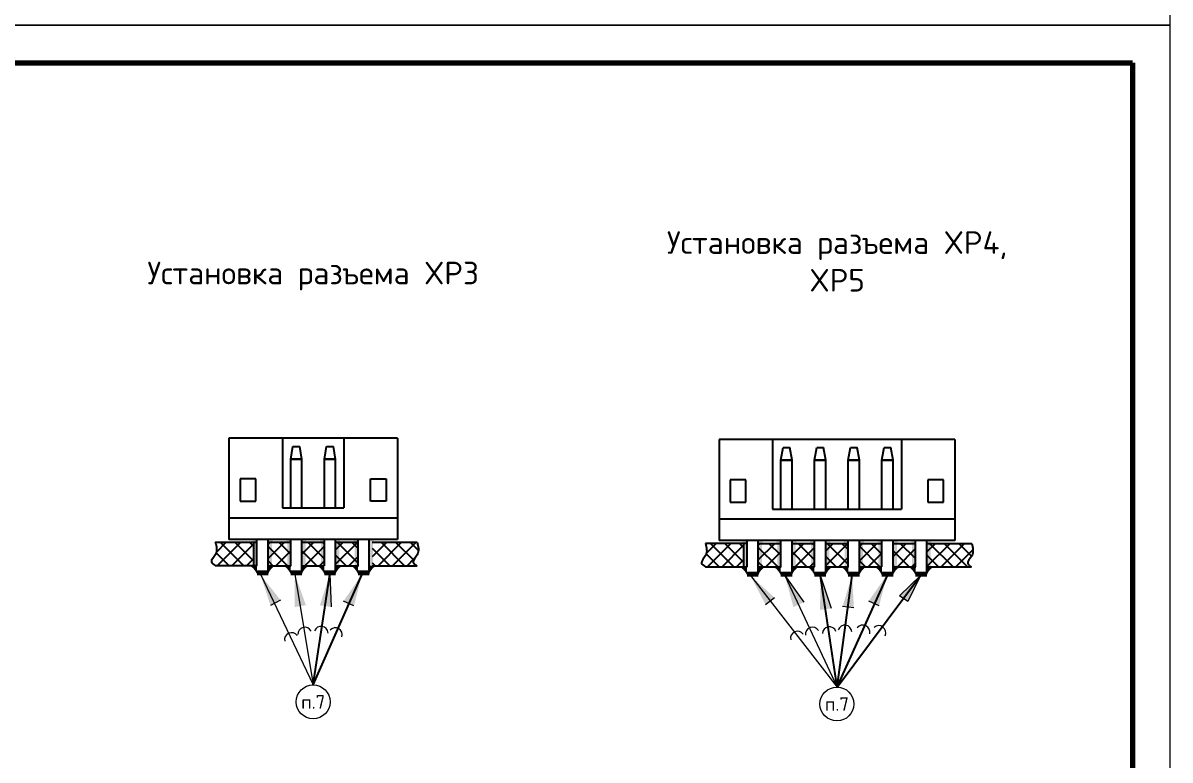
# Model space of a CAD drawing. Header units: millimetres. Extents: x -3633 to 871, y -630 to 261.
# Drawn here: x -1203.1 to -1050.8, y -257 to -159.2 of the extents above; entities that cross this region are included whole.
import ezdxf

# ---------------------------------------------------------------- set-up
doc = ezdxf.new("R2010")
doc.units = ezdxf.units.MM
for name, color, linetype, lineweight in [('border', 7, 'Continuous', 70), ('Text', 7, 'Continuous', 18), ('Размерные линии', 7, 'Continuous', 15), ('Сплошная тонкая', 7, 'Continuous', 20), ('Штриховка', 7, 'Continuous', 9)]:
    doc.layers.add(name, color=color, linetype=linetype, lineweight=lineweight)
doc.styles.add('Main', font='isocpeur.ttf', dxfattribs={"height": 3})

msp = doc.modelspace()

# ---------------------------------------------------------------- hatches: boundary and pattern name
at = {"layer": 'Сплошная тонкая', "lineweight": 25}
h = msp.add_hatch(dxfattribs=at)
h.set_pattern_fill('ANSI37', color=256, scale=0.432)
h.set_pattern_definition([(45, (-8031.525024641804, -4123.473722154502), (-0.9698676610754686, 0.9698676610754683), []), (135, (-8031.525024641804, -4123.473722154502), (-0.9698676610754686, -0.9698676610754681), [])])
h.paths.add_polyline_path([(-1163.071469957537, -228.0927925257638), (-1166.053582862199, -228.0927925257638), (-1166.053582862199, -231.2087827203036), (-1163.071469957537, -231.2087827203036)])
h.paths.add_polyline_path([(-1167.544639314531, -228.0927925257638), (-1170.526752219193, -228.0927925257647), (-1170.526752219193, -231.2087827203036), (-1167.544639314531, -231.2087827203036)])
edge = h.paths.add_edge_path()
edge.add_spline(control_points=[(-1177.550065917396, -228.0927925257647), (-1177.401977703706, -228.6457795414372), (-1177.151684115129, -229.5804191129387), (-1178.379818191028, -230.6545259246232), (-1177.780296071132, -231.0549938952108), (-1177.550065917396, -231.2087827203036)], knot_values=[0, 0, 0, 0, 0.7553450983652746, 1.276658219928163, 1.601663936599715, 1.601663936599715, 1.601663936599715, 1.601663936599715], degree=3, periodic=0)
edge.add_line((-1177.550065917396, -231.2087827203036), (-1172.473890162586, -231.2087827203036))
edge.add_line((-1172.473890162586, -231.2087827203036), (-1172.473890162586, -228.0927925257647))
edge.add_line((-1172.473890162586, -228.0927925257647), (-1177.550065917396, -228.0927925257647))
h.paths.add_polyline_path([(-1158.598300600542, -228.0927925257638), (-1161.580413505205, -228.0927925257638), (-1161.580413505205, -231.2087827203036), (-1158.598300600542, -231.2087827203036)])
edge = h.paths.add_edge_path()
edge.add_spline(control_points=[(-1150.780823433592, -231.2087827203022), (-1151.288878381488, -230.6807229615727), (-1151.199765272781, -230.4028962217558), (-1150.64145575717, -229.4679841664215), (-1150.633631613729, -228.6279211781293), (-1150.761398811542, -228.0927925257643)], knot_values=[0, 0, 0, 0, 0.3129687082379422, 0.8342818298008301, 1.602614124769747, 1.602614124769747, 1.602614124769747, 1.602614124769747], degree=3, periodic=0)
edge.add_line((-1150.761398811542, -228.0927925257643), (-1156.665129084768, -228.0927925257638))
edge.add_line((-1156.665129084768, -228.0927925257638), (-1156.665129084768, -231.2087827203036))
edge.add_line((-1156.665129084768, -231.2087827203036), (-1150.780823433591, -231.2087827203022))
h = msp.add_hatch(color=256, dxfattribs=at)
h.dxf.hatch_style = 1
h.paths.add_polyline_path([(-1172.017808671524, -228.0927925257647), (-1172.475102967306, -228.0927925257647), (-1172.475102967306, -231.2087827203036), (-1172.017808671524, -231.2087827203036)])
h.paths.add_polyline_path([(-1172.017808671524, -227.7089712437182), (-1172.594288594199, -227.7089712437182), (-1172.594288594199, -228.0927925257647), (-1172.017808671524, -228.0927925257647)])
h.paths.add_polyline_path([(-1169.93052842226, -227.7089712437182), (-1170.526752219193, -227.7089712437182), (-1170.526752219193, -228.0927925257647), (-1169.93052842226, -228.0927925257647)])
h.paths.add_polyline_path([(-1170.028802355756, -228.0927925257647), (-1170.526752219193, -228.0927925257647), (-1170.526752219193, -231.2087827203036), (-1170.028802355756, -231.2087827203036)])
h = msp.add_hatch(color=256, dxfattribs=at)
h.dxf.hatch_style = 1
h.paths.add_polyline_path([(-1167.544639314531, -228.0927923563072), (-1168.001933610313, -228.0927923563072), (-1168.001933610313, -231.2087825508456), (-1167.544639314531, -231.2087825508456)])
h.paths.add_polyline_path([(-1167.544639314531, -227.7089710742603), (-1168.121119237205, -227.7089710742603), (-1168.121119237205, -228.0927923563072), (-1167.544639314531, -228.0927923563072)])
h.paths.add_polyline_path([(-1165.457359065266, -227.7089710742603), (-1166.053582862199, -227.7089710742603), (-1166.053582862199, -228.0927923563072), (-1165.457359065266, -228.0927923563072)])
h.paths.add_polyline_path([(-1165.555632998762, -228.0927923563072), (-1166.053582862199, -228.0927923563072), (-1166.053582862199, -231.2087825508456), (-1165.555632998762, -231.2087825508456)])
h = msp.add_hatch(color=256, dxfattribs=at)
h.dxf.hatch_style = 1
h.paths.add_polyline_path([(-1163.071469957537, -228.0927925257647), (-1163.528764253319, -228.0927925257647), (-1163.528764253319, -231.2087827203036), (-1163.071469957537, -231.2087827203036)])
h.paths.add_polyline_path([(-1163.071469957537, -227.7089712437182), (-1163.647949880211, -227.7089712437182), (-1163.647949880211, -228.0927925257647), (-1163.071469957537, -228.0927925257647)])
h.paths.add_polyline_path([(-1160.984189708272, -227.7089712437182), (-1161.580413505205, -227.7089712437182), (-1161.580413505205, -228.0927925257647), (-1160.984189708272, -228.0927925257647)])
h.paths.add_polyline_path([(-1161.082463641768, -228.0927925257647), (-1161.580413505205, -228.0927925257647), (-1161.580413505205, -231.2087827203036), (-1161.082463641768, -231.2087827203036)])
h = msp.add_hatch(color=256, dxfattribs=at)
h.dxf.hatch_style = 1
h.paths.add_polyline_path([(-1158.598300600542, -228.0927925257647), (-1159.055594896324, -228.0927925257647), (-1159.055594896324, -231.2087827203036), (-1158.598300600542, -231.2087827203036)])
h.paths.add_polyline_path([(-1158.598300600542, -227.7089712437182), (-1159.174780523216, -227.7089712437182), (-1159.174780523216, -228.0927925257647), (-1158.598300600542, -228.0927925257647)])
h.paths.add_polyline_path([(-1156.511020351277, -227.7089712437182), (-1157.10724414821, -227.7089712437182), (-1157.10724414821, -228.0927925257647), (-1156.511020351277, -228.0927925257647)])
h.paths.add_polyline_path([(-1156.609294284773, -228.0927925257647), (-1157.10724414821, -228.0927925257647), (-1157.10724414821, -231.2087827203036), (-1156.609294284773, -231.2087827203036)])
h = msp.add_hatch(dxfattribs=at)
h.set_pattern_fill('ANSI37', color=256, scale=0.432)
h.set_pattern_definition([(45, (-7966.458077241216, -4123.622575312495), (-0.9698676610754686, 0.9698676610754683), []), (135, (-7966.458077241216, -4123.622575312495), (-0.9698676610754686, -0.9698676610754681), [])])
h.paths.add_polyline_path([(-1098.00452255695, -228.2416456837555), (-1100.986635461612, -228.2416456837555), (-1100.986635461612, -231.3576358782952), (-1098.00452255695, -231.3576358782952)])
h.paths.add_polyline_path([(-1102.477691913944, -228.2416456837555), (-1105.459804818606, -228.2416456837564), (-1105.459804818606, -231.3576358782952), (-1102.477691913944, -231.3576358782952)])
edge = h.paths.add_edge_path()
edge.add_line((-1107.406942761999, -228.2416456837564), (-1112.483118516809, -228.2416456837564))
edge.add_spline(control_points=[(-1112.483118516809, -228.2416456837564), (-1112.335030303119, -228.7946326994288), (-1112.084736714542, -229.7292722709303), (-1113.312870790441, -230.8033790826148), (-1112.713348670545, -231.2038470532025), (-1112.483118516809, -231.3576358782952)], knot_values=[0, 0, 0, 0, 0.7553450983652746, 1.276658219928163, 1.601663936599715, 1.601663936599715, 1.601663936599715, 1.601663936599715], degree=3, periodic=0)
edge.add_line((-1112.483118516809, -231.3576358782952), (-1107.406942762, -231.3576358782952))
edge.add_line((-1107.406942761999, -231.3576358782952), (-1107.406942761999, -228.2416456837568))
h.paths.add_polyline_path([(-1093.531353199955, -228.2416456837555), (-1096.513466104618, -228.2416456837555), (-1096.513466104618, -231.3576358782952), (-1093.531353199955, -231.3576358782952)])
h.paths.add_polyline_path([(-1089.058183842961, -228.2416456837555), (-1092.040296747623, -228.2416456837555), (-1092.040296747623, -231.3576358782952), (-1089.058183842961, -231.3576358782952)])
h.paths.add_polyline_path([(-1084.580713422855, -231.3576358782952), (-1087.567127390628, -231.3576358782952), (-1087.567127390628, -228.2416456837555), (-1084.580713422855, -228.2416456837555)])
edge = h.paths.add_edge_path()
edge.add_spline(control_points=[(-1077.149670246051, -231.3576358782952), (-1077.373722065185, -231.2134159926254), (-1077.970977818612, -230.8289685161121), (-1076.731638724763, -229.7459270326021), (-1076.981428388532, -228.80325912329), (-1077.130245624001, -228.2416456837573)], knot_values=[0, 0, 0, 0, 0.3129687082379422, 0.8342818298008301, 1.602614124769747, 1.602614124769747, 1.602614124769747, 1.602614124769747], degree=3, periodic=0)
edge.add_line((-1077.130245624001, -228.2416456837573), (-1083.089656970523, -228.2416456837564))
edge.add_line((-1083.089656970523, -228.2416456837555), (-1083.089656970523, -231.3576358782943))
edge.add_line((-1083.089656970523, -231.3576358782952), (-1077.14967024605, -231.3576358782952))
h = msp.add_hatch(color=256, dxfattribs=at)
h.dxf.hatch_style = 1
h.paths.add_polyline_path([(-1106.950861270937, -228.2416456837564), (-1107.408155566719, -228.2416456837564), (-1107.408155566719, -231.3576358782952), (-1106.950861270937, -231.3576358782952)])
h.paths.add_polyline_path([(-1106.950861270937, -227.8578244017099), (-1107.527341193612, -227.8578244017099), (-1107.527341193612, -228.2416456837564), (-1106.950861270937, -228.2416456837564)])
h.paths.add_polyline_path([(-1104.863581021673, -227.8578244017099), (-1105.459804818606, -227.8578244017099), (-1105.459804818606, -228.2416456837564), (-1104.863581021673, -228.2416456837564)])
h.paths.add_polyline_path([(-1104.961854955169, -228.2416456837564), (-1105.459804818606, -228.2416456837564), (-1105.459804818606, -231.3576358782952), (-1104.961854955169, -231.3576358782952)])
h = msp.add_hatch(color=256, dxfattribs=at)
h.dxf.hatch_style = 1
h.paths.add_polyline_path([(-1102.477691913944, -228.2416455142989), (-1102.934986209726, -228.2416455142989), (-1102.934986209726, -231.3576357088373), (-1102.477691913944, -231.3576357088373)])
h.paths.add_polyline_path([(-1102.477691913944, -227.8578242322519), (-1103.054171836618, -227.8578242322519), (-1103.054171836618, -228.2416455142989), (-1102.477691913944, -228.2416455142989)])
h.paths.add_polyline_path([(-1100.390411664679, -227.8578242322519), (-1100.986635461612, -227.8578242322519), (-1100.986635461612, -228.2416455142989), (-1100.390411664679, -228.2416455142989)])
h.paths.add_polyline_path([(-1100.488685598175, -228.2416455142989), (-1100.986635461612, -228.2416455142989), (-1100.986635461612, -231.3576357088373), (-1100.488685598175, -231.3576357088373)])
h = msp.add_hatch(color=256, dxfattribs=at)
h.dxf.hatch_style = 1
h.paths.add_polyline_path([(-1098.00452255695, -228.2416456837564), (-1098.461816852732, -228.2416456837564), (-1098.461816852732, -231.3576358782952), (-1098.00452255695, -231.3576358782952)])
h.paths.add_polyline_path([(-1098.00452255695, -227.8578244017099), (-1098.581002479624, -227.8578244017099), (-1098.581002479624, -228.2416456837564), (-1098.00452255695, -228.2416456837564)])
h.paths.add_polyline_path([(-1095.917242307685, -227.8578244017099), (-1096.513466104618, -227.8578244017099), (-1096.513466104618, -228.2416456837564), (-1095.917242307685, -228.2416456837564)])
h.paths.add_polyline_path([(-1096.015516241181, -228.2416456837564), (-1096.513466104618, -228.2416456837564), (-1096.513466104618, -231.3576358782952), (-1096.015516241181, -231.3576358782952)])
h = msp.add_hatch(color=256, dxfattribs=at)
h.dxf.hatch_style = 1
h.paths.add_polyline_path([(-1093.531353199955, -228.2416456837564), (-1093.988647495737, -228.2416456837564), (-1093.988647495737, -231.3576358782952), (-1093.531353199955, -231.3576358782952)])
h.paths.add_polyline_path([(-1093.531353199955, -227.8578244017099), (-1094.107833122629, -227.8578244017099), (-1094.107833122629, -228.2416456837564), (-1093.531353199955, -228.2416456837564)])
h.paths.add_polyline_path([(-1091.44407295069, -227.8578244017099), (-1092.040296747623, -227.8578244017099), (-1092.040296747623, -228.2416456837564), (-1091.44407295069, -228.2416456837564)])
h.paths.add_polyline_path([(-1091.542346884186, -228.2416456837564), (-1092.040296747623, -228.2416456837564), (-1092.040296747623, -231.3576358782952), (-1091.542346884186, -231.3576358782952)])
h = msp.add_hatch(color=256, dxfattribs=at)
h.dxf.hatch_style = 1
h.paths.add_polyline_path([(-1089.058183842961, -228.2416456837564), (-1089.515478138742, -228.2416456837564), (-1089.515478138742, -231.3576358782952), (-1089.058183842961, -231.3576358782952)])
h.paths.add_polyline_path([(-1089.058183842961, -227.8578244017099), (-1089.634663765635, -227.8578244017099), (-1089.634663765635, -228.2416456837564), (-1089.058183842961, -228.2416456837564)])
h.paths.add_polyline_path([(-1086.970903593696, -227.8578244017099), (-1087.567127390628, -227.8578244017099), (-1087.567127390628, -228.2416456837564), (-1086.970903593696, -228.2416456837564)])
h.paths.add_polyline_path([(-1087.069177527192, -228.2416456837564), (-1087.567127390628, -228.2416456837564), (-1087.567127390628, -231.3576358782952), (-1087.069177527192, -231.3576358782952)])
h = msp.add_hatch(color=256, dxfattribs=at)
h.dxf.hatch_style = 1
h.paths.add_polyline_path([(-1084.580713422855, -228.2416456837564), (-1085.038007718636, -228.2416456837564), (-1085.038007718636, -231.3576358782952), (-1084.580713422855, -231.3576358782952)])
h.paths.add_polyline_path([(-1084.580713422855, -227.8578244017099), (-1085.15719334553, -227.8578244017099), (-1085.15719334553, -228.2416456837564), (-1084.580713422855, -228.2416456837564)])
h.paths.add_polyline_path([(-1082.493433173591, -227.8578244017099), (-1083.089656970523, -227.8578244017099), (-1083.089656970523, -228.2416456837564), (-1082.493433173591, -228.2416456837564)])
h.paths.add_polyline_path([(-1082.591707107087, -228.2416456837564), (-1083.089656970523, -228.2416456837564), (-1083.089656970523, -231.3576358782952), (-1082.591707107087, -231.3576358782952)])
h = msp.add_hatch(color=256, dxfattribs=at)
h.dxf.hatch_style = 1
h.paths.add_polyline_path([(-1170.526950057021, -232.3380351815877), (-1170.526752219193, -231.9922405925909), (-1172.015008960785, -231.9922405925909), (-1172.015008960785, -232.3380351815877)])
h = msp.add_hatch(color=256, dxfattribs=at)
h.dxf.hatch_style = 1
h.paths.add_polyline_path([(-1166.053780700028, -232.3380350121301), (-1166.053582862199, -231.9922404231343), (-1167.541839603791, -231.9922404231343), (-1167.541839603791, -232.3380350121301)])
h = msp.add_hatch(color=256, dxfattribs=at)
h.dxf.hatch_style = 1
h.paths.add_polyline_path([(-1161.580611343035, -232.3380351815877), (-1161.580413505205, -231.9922405925909), (-1163.068670246798, -231.9922405925909), (-1163.068670246798, -232.3380351815877)])
h = msp.add_hatch(color=256, dxfattribs=at)
h.dxf.hatch_style = 1
h.paths.add_polyline_path([(-1157.10744198604, -232.3380351815877), (-1157.10724414821, -231.9922405925909), (-1158.595500889803, -231.9922405925909), (-1158.595500889803, -232.3380351815877)])
h = msp.add_hatch(color=256, dxfattribs=at)
h.dxf.hatch_style = 1
h.paths.add_polyline_path([(-1105.460002656434, -232.4868883395793), (-1105.459804818606, -232.1410937505825), (-1106.948061560198, -232.1410937505825), (-1106.948061560198, -232.4868883395793)])
h = msp.add_hatch(color=256, dxfattribs=at)
h.dxf.hatch_style = 1
h.paths.add_polyline_path([(-1100.986833299441, -232.4868881701218), (-1100.986635461612, -232.1410935811259), (-1102.474892203204, -232.1410935811259), (-1102.474892203204, -232.4868881701218)])
h = msp.add_hatch(color=256, dxfattribs=at)
h.dxf.hatch_style = 1
h.paths.add_polyline_path([(-1096.513663942448, -232.4868883395793), (-1096.513466104618, -232.1410937505825), (-1098.001722846211, -232.1410937505825), (-1098.001722846211, -232.4868883395793)])
h = msp.add_hatch(color=256, dxfattribs=at)
h.dxf.hatch_style = 1
h.paths.add_polyline_path([(-1092.040494585453, -232.4868883395793), (-1092.040296747623, -232.1410937505825), (-1093.528553489216, -232.1410937505825), (-1093.528553489216, -232.4868883395793)])
h = msp.add_hatch(color=256, dxfattribs=at)
h.dxf.hatch_style = 1
h.paths.add_polyline_path([(-1087.567325228458, -232.4868883395793), (-1087.567127390628, -232.1410937505825), (-1089.055384132221, -232.1410937505825), (-1089.055384132221, -232.4868883395793)])
h = msp.add_hatch(color=256, dxfattribs=at)
h.dxf.hatch_style = 1
h.paths.add_polyline_path([(-1083.089854808352, -232.4868883395793), (-1083.089656970523, -232.1410937505825), (-1084.577913712115, -232.1410937505825), (-1084.577913712115, -232.4868883395793)])
at = {"layer": 'Штриховка'}
h = msp.add_hatch(color=256, dxfattribs=at)
h.dxf.hatch_style = 1
edge = h.paths.add_edge_path()
edge.add_line((-1172.015008960785, -232.3380351815877), (-1172.017808671524, -231.2087827203034))
edge.add_line((-1172.017808671524, -231.2087827203036), (-1172.973639208092, -231.2087827203036))
edge.add_arc((-1174.312591895145, -233.3169491076474), 2.497430642659157, 23.077035387419812, 57.57928104109391, ccw=False)
h = msp.add_hatch(color=256, dxfattribs=at)
h.dxf.hatch_style = 1
edge = h.paths.add_edge_path()
edge.add_line((-1170.52704458328, -232.3380351815877), (-1170.526413220359, -231.2087827203034))
edge.add_line((-1170.526413220359, -231.2087827203036), (-1169.57058268379, -231.2087827203036))
edge.add_arc((-1168.701773377353, -232.9143342323046), 1.914088705114185, 116.9943298679203, 162.477354066519)
h = msp.add_hatch(color=256, dxfattribs=at)
h.dxf.hatch_style = 1
edge = h.paths.add_edge_path()
edge.add_line((-1167.541839603791, -232.3380350121301), (-1167.544639314531, -231.2087825508459))
edge.add_line((-1167.544639314531, -231.2087825508456), (-1168.500469851099, -231.2087825508456))
edge.add_arc((-1169.839422538145, -233.3169489381853), 2.497430642651852, 23.077035387369108, 57.579281041147624, ccw=False)
h = msp.add_hatch(color=256, dxfattribs=at)
h.dxf.hatch_style = 1
edge = h.paths.add_edge_path()
edge.add_line((-1166.053875226286, -232.3380350121301), (-1166.053243863365, -231.2087825508459))
edge.add_line((-1166.053243863365, -231.2087825508456), (-1165.097413326797, -231.2087825508456))
edge.add_arc((-1164.228604020359, -232.914334062847), 1.914088705114185, 116.9943298679203, 162.477354066519)
h = msp.add_hatch(color=256, dxfattribs=at)
h.dxf.hatch_style = 1
edge = h.paths.add_edge_path()
edge.add_line((-1163.068670246798, -232.3380351815877), (-1163.071469957537, -231.2087827203034))
edge.add_line((-1163.071469957537, -231.2087827203036), (-1164.027300494105, -231.2087827203036))
edge.add_arc((-1165.366253181151, -233.3169491076424), 2.497430642651852, 23.077035387369108, 57.579281041147624, ccw=False)
h = msp.add_hatch(color=256, dxfattribs=at)
h.dxf.hatch_style = 1
edge = h.paths.add_edge_path()
edge.add_line((-1161.580705869293, -232.3380351815877), (-1161.580074506372, -231.2087827203034))
edge.add_line((-1161.580074506371, -231.2087827203036), (-1160.624243969803, -231.2087827203036))
edge.add_arc((-1159.755434663365, -232.9143342323046), 1.914088705114185, 116.9943298679203, 162.477354066519)
h = msp.add_hatch(color=256, dxfattribs=at)
h.dxf.hatch_style = 1
edge = h.paths.add_edge_path()
edge.add_line((-1158.595500889803, -232.3380351815877), (-1158.598300600542, -231.2087827203034))
edge.add_line((-1158.598300600542, -231.2087827203036), (-1159.554131137111, -231.2087827203036))
edge.add_arc((-1160.893083824156, -233.3169491076424), 2.497430642651852, 23.077035387369108, 57.579281041147624, ccw=False)
h = msp.add_hatch(color=256, dxfattribs=at)
h.dxf.hatch_style = 1
edge = h.paths.add_edge_path()
edge.add_line((-1157.107536512298, -232.3380351815877), (-1157.106905149377, -231.2087827203034))
edge.add_line((-1157.106905149376, -231.2087827203036), (-1156.151074612808, -231.2087827203036))
edge.add_arc((-1155.28226530637, -232.9143342323046), 1.914088705114185, 116.9943298679203, 162.477354066519)
h = msp.add_hatch(color=256, dxfattribs=at)
h.dxf.hatch_style = 1
edge = h.paths.add_edge_path()
edge.add_line((-1106.948061560198, -232.4868883395793), (-1106.950861270937, -231.357635878295))
edge.add_line((-1106.950861270937, -231.3576358782952), (-1107.906691807505, -231.3576358782952))
edge.add_arc((-1109.245644494558, -233.465802265639), 2.497430642659157, 23.077035387419812, 57.57928104109391, ccw=False)
h = msp.add_hatch(color=256, dxfattribs=at)
h.dxf.hatch_style = 1
edge = h.paths.add_edge_path()
edge.add_line((-1105.460097182693, -232.4868883395793), (-1105.459465819772, -231.357635878295))
edge.add_line((-1105.459465819772, -231.3576358782952), (-1104.503635283203, -231.3576358782952))
edge.add_arc((-1103.634825976766, -233.0631873902962), 1.914088705114185, 116.9943298679203, 162.477354066519)
h = msp.add_hatch(color=256, dxfattribs=at)
h.dxf.hatch_style = 1
edge = h.paths.add_edge_path()
edge.add_line((-1102.474892203204, -232.4868881701218), (-1102.477691913944, -231.3576357088375))
edge.add_line((-1102.477691913944, -231.3576357088373), (-1103.433522450512, -231.3576357088373))
edge.add_arc((-1104.772475137558, -233.465802096177), 2.497430642651852, 23.077035387369108, 57.579281041147624, ccw=False)
h = msp.add_hatch(color=256, dxfattribs=at)
h.dxf.hatch_style = 1
edge = h.paths.add_edge_path()
edge.add_line((-1100.986927825699, -232.4868881701218), (-1100.986296462778, -231.3576357088375))
edge.add_line((-1100.986296462778, -231.3576357088373), (-1100.03046592621, -231.3576357088373))
edge.add_arc((-1099.161656619772, -233.0631872208387), 1.914088705114185, 116.9943298679203, 162.477354066519)
h = msp.add_hatch(color=256, dxfattribs=at)
h.dxf.hatch_style = 1
edge = h.paths.add_edge_path()
edge.add_line((-1098.001722846211, -232.4868883395793), (-1098.00452255695, -231.357635878295))
edge.add_line((-1098.00452255695, -231.3576358782952), (-1098.960353093518, -231.3576358782952))
edge.add_arc((-1100.299305780564, -233.465802265634), 2.497430642651852, 23.077035387369108, 57.579281041147624, ccw=False)
h = msp.add_hatch(color=256, dxfattribs=at)
h.dxf.hatch_style = 1
edge = h.paths.add_edge_path()
edge.add_line((-1096.513758468706, -232.4868883395793), (-1096.513127105785, -231.357635878295))
edge.add_line((-1096.513127105784, -231.3576358782952), (-1095.557296569216, -231.3576358782952))
edge.add_arc((-1094.688487262778, -233.0631873902962), 1.914088705114185, 116.9943298679203, 162.477354066519)
h = msp.add_hatch(color=256, dxfattribs=at)
h.dxf.hatch_style = 1
edge = h.paths.add_edge_path()
edge.add_line((-1093.528553489216, -232.4868883395793), (-1093.531353199955, -231.357635878295))
edge.add_line((-1093.531353199955, -231.3576358782952), (-1094.487183736524, -231.3576358782952))
edge.add_arc((-1095.826136423569, -233.465802265634), 2.497430642651852, 23.077035387369108, 57.579281041147624, ccw=False)
h = msp.add_hatch(color=256, dxfattribs=at)
h.dxf.hatch_style = 1
edge = h.paths.add_edge_path()
edge.add_line((-1092.040589111711, -232.4868883395793), (-1092.03995774879, -231.357635878295))
edge.add_line((-1092.039957748789, -231.3576358782952), (-1091.084127212221, -231.3576358782952))
edge.add_arc((-1090.215317905783, -233.0631873902962), 1.914088705114185, 116.9943298679203, 162.477354066519)
h = msp.add_hatch(color=256, dxfattribs=at)
h.dxf.hatch_style = 1
edge = h.paths.add_edge_path()
edge.add_line((-1089.055384132221, -232.4868883395793), (-1089.05818384296, -231.357635878295))
edge.add_line((-1089.058183842961, -231.3576358782952), (-1090.014014379529, -231.3576358782952))
edge.add_arc((-1091.352967066574, -233.465802265634), 2.497430642651852, 23.077035387369108, 57.579281041147624, ccw=False)
h = msp.add_hatch(color=256, dxfattribs=at)
h.dxf.hatch_style = 1
edge = h.paths.add_edge_path()
edge.add_line((-1087.567419754716, -232.4868883395793), (-1087.566788391795, -231.357635878295))
edge.add_line((-1087.566788391794, -231.3576358782952), (-1086.610957855226, -231.3576358782952))
edge.add_arc((-1085.742148548788, -233.0631873902962), 1.914088705114185, 116.9943298679203, 162.477354066519)
h = msp.add_hatch(color=256, dxfattribs=at)
h.dxf.hatch_style = 1
edge = h.paths.add_edge_path()
edge.add_line((-1084.577913712115, -232.4868883395793), (-1084.580713422855, -231.357635878295))
edge.add_line((-1084.580713422855, -231.3576358782952), (-1085.536543959423, -231.3576358782952))
edge.add_arc((-1086.875496646469, -233.465802265634), 2.497430642651852, 23.077035387369108, 57.579281041147624, ccw=False)
h = msp.add_hatch(color=256, dxfattribs=at)
h.dxf.hatch_style = 1
edge = h.paths.add_edge_path()
edge.add_line((-1083.08994933461, -232.4868883395793), (-1083.089317971689, -231.357635878295))
edge.add_line((-1083.089317971689, -231.3576358782952), (-1082.133487435121, -231.3576358782952))
edge.add_arc((-1081.264678128683, -233.0631873902962), 1.914088705114185, 116.9943298679203, 162.477354066519)
h = msp.add_hatch(color=256, dxfattribs=at)
h.dxf.hatch_style = 1
h.paths.add_polyline_path([(-1171.573794752565, -232.376340383104), (-1170.210343482014, -236.5041550191308), (-1169.543963773726, -236.145664264008)])
h.paths.add_polyline_path([(-1171.573794752565, -232.376340383104), (-1169.543963773725, -236.1456642640087), (-1168.880773901392, -235.7888895375777)])
h = msp.add_hatch(color=256, dxfattribs=at)
h.dxf.hatch_style = 1
h.paths.add_polyline_path([(-1166.990938683673, -232.3528793699711), (-1167.010325431934, -236.700002233493), (-1166.264554123123, -236.5719292383674)])
h.paths.add_polyline_path([(-1166.990938683673, -232.3528793699711), (-1166.264554123122, -236.5719292383676), (-1165.522352683117, -236.4444693048918)])
h = msp.add_hatch(color=256, dxfattribs=at)
h.dxf.hatch_style = 1
h.paths.add_polyline_path([(-1162.333062973909, -232.3380351815863), (-1163.677009426386, -236.4722413894865), (-1162.9277001802, -236.5776605087481)])
h.paths.add_polyline_path([(-1162.333062973909, -232.3380351815863), (-1162.927700180199, -236.577660508749), (-1162.181977738269, -236.6825750062562)])
h = msp.add_hatch(color=256, dxfattribs=at)
h.dxf.hatch_style = 1
h.paths.add_polyline_path([(-1158.063339420364, -232.3146876252779), (-1160.521092489108, -235.9003957686791), (-1159.832141017981, -236.2133229288281)])
h.paths.add_polyline_path([(-1158.063339420364, -232.3146876252779), (-1159.83214101798, -236.2133229288283), (-1159.146487429646, -236.5247521647548)])
h = msp.add_hatch(color=256, dxfattribs=at)
h.dxf.hatch_style = 1
h.paths.add_polyline_path([(-1106.500611156479, -232.5267346699443), (-1104.499813649127, -236.3860950277162), (-1103.898716915539, -235.9264644652035)])
h.paths.add_polyline_path([(-1106.500611156479, -232.5267346699443), (-1103.898716915538, -235.9264644652039), (-1103.300497520424, -235.4690340688649)])
h = msp.add_hatch(color=256, dxfattribs=at)
h.dxf.hatch_style = 1
h.paths.add_polyline_path([(-1101.923991283086, -232.5017325279628), (-1100.802557823467, -236.7017611031288), (-1100.116483938137, -236.3825743850571)])
h.paths.add_polyline_path([(-1101.923991283086, -232.5017325279628), (-1100.116483938136, -236.3825743850571), (-1099.433694161128, -236.0649155545475)])
h = msp.add_hatch(color=256, dxfattribs=at)
h.dxf.hatch_style = 1
h.paths.add_polyline_path([(-1097.162334742364, -232.7367172483605), (-1097.282053603049, -237.0822345283818), (-1096.533524882203, -236.9714090295392)])
h.paths.add_polyline_path([(-1097.162334742364, -232.7367172483605), (-1096.533524882202, -236.9714090295397), (-1095.788579229381, -236.8611140317848)])
h = msp.add_hatch(color=256, dxfattribs=at)
h.dxf.hatch_style = 1
h.paths.add_polyline_path([(-1093.003660169584, -232.4628134878026), (-1094.274704072086, -236.6200121160241), (-1093.52365701202, -236.7122392849756)])
h.paths.add_polyline_path([(-1093.003660169584, -232.4628134878026), (-1093.523657012019, -236.7122392849756), (-1092.776205074802, -236.8040249795904)])
h = msp.add_hatch(color=256, dxfattribs=at)
h.dxf.hatch_style = 1
h.paths.add_polyline_path([(-1088.328183005792, -232.3380121719019), (-1090.805867820409, -235.9099767568318), (-1090.118669817286, -236.2267360370906)])
h.paths.add_polyline_path([(-1088.328183005792, -232.3380121719019), (-1090.118669817286, -236.2267360370915), (-1089.434761303429, -236.5419790494807)])
h = msp.add_hatch(color=256, dxfattribs=at)
h.dxf.hatch_style = 1
h.paths.add_polyline_path([(-1083.935480559091, -232.4868883395779), (-1086.699640193949, -235.1870843473134), (-1086.153222068445, -235.5793013472453)])
h.paths.add_polyline_path([(-1083.935480559091, -232.4868883395779), (-1086.153222068445, -235.5793013472462), (-1085.609419545068, -235.969640877212)])

# ---------------------------------------------------------------- linework, layer by layer
at = {"layer": 'border', "lineweight": 18}
for p, q in [((-1050.795204039454, -159.4498392877622), (-1050.795204039454, 260.5501607122376)), ((-1644.795204039454, -159.4498392877624), (-1050.795204039454, -159.4498392877622)), ((-1050.795204039454, -159.4498392877622), (-1644.795204039454, -159.4498392877624)), ((-1489.795204039454, -159.4498392877626), (-1069.795204039454, -159.4498392877626)), ((-1050.795204039454, -159.4498392877626), (-1347.795204039454, -159.4498392877626)), ((-1050.795204039454, -579.4498392877624), (-1050.795204039454, -159.4498392877626))]:
    msp.add_line(p, q, dxfattribs=at)
at = {"layer": 'border', "lineweight": 70}
for p, q in [((-1624.795204039454, -164.4498392877624), (-1055.795204039454, -164.4498392877626)), ((-1055.795204039454, -164.4498392877624), (-1055.795204039454, -574.4498392877624))]:
    msp.add_line(p, q, dxfattribs=at)
at = {"layer": 'Размерные линии'}
for p, q in [((-1171.561019999538, -232.3380351815863, 1.582805226573413e-08), (-1164.562526409867, -247.0417120566417, 1.582773934148434e-08)), ((-1166.986992714729, -232.3380350121288, 1.122613936671942e-08), (-1164.562526409867, -247.0417120566417, 1.582773934148434e-08)), ((-1162.333062973909, -232.3380351815863, 1.299026993411272e-08), (-1162.181977738269, -236.6825750062562, 1.298951388070532e-08)), ((-1106.494072598951, -232.4868883395779, -6.19889823074947e-09), (-1095.011708039144, -247.3195606539362, -1.080499160453975e-08)), ((-1101.923991283086, -232.5017325279628, -1.235267148177773e-08), (-1099.433694161128, -236.0649155545475, -1.235376535190145e-08)), ((-1101.920045314142, -232.4868881701204, -1.080081112976418e-08), (-1095.011708039144, -247.3195606539362, -1.080499160453975e-08)), ((-1097.162334742364, -232.7367172483605, -9.18834497713352e-09), (-1095.788579229381, -236.8611140317848, -9.189101030540922e-09)), ((-1083.935480559091, -232.4868883395779, -6.199413433633141e-09), (-1086.699640193949, -235.1870843473134, -6.199247700664426e-09)), ((-1083.935480559091, -232.4868883395779, -6.199413433633141e-09), (-1085.609419545068, -235.969640877212, -6.19920956393058e-09)), ((-1168.880773901392, -235.7888895375777, 1.669248244525354e-08), (-1170.210343482014, -236.5041550191308, 1.669243131731152e-08)), ((-1159.146487429646, -236.5247521647548, 1.582762341756768e-08), (-1160.521092489108, -235.9003957686791, 1.582766280929231e-08)), ((-1103.300497520424, -235.4690340688649, -5.334468051230065e-09), (-1104.499813649127, -236.3860950277162, -5.334519179172079e-09)), ((-1089.434761303429, -236.5419790494807, -7.062260906216412e-09), (-1090.805867820409, -235.9099767568318, -7.062260057891358e-09)), ((-1085.609419545068, -235.969640877212, -6.19920956393058e-09), (-1086.699640193949, -235.1870843473134, -6.199247700664426e-09)), ((-1092.776205074802, -236.8040249795904, -6.199327078915919e-09), (-1094.274704072086, -236.6200121160241, -6.199287687191287e-09))]:
    msp.add_line(p, q, dxfattribs=at)
for centre in [(-1164.562526409867, -249.2917120566417, 1.582773934148434e-08), (-1095.022408974453, -249.5673822862409, -6.199211154999257e-09)]:
    msp.add_circle(centre, 2.25, dxfattribs=at)
for centre, radius, start, end in [((-1093.978862200097, -240.0341089888766, -9.078943245267226e-09), 0.9329887965319963, 3.631554494035015, 160.1387223948462), ((-1091.581009324905, -240.0095840378394, -9.07975638362911e-09), 0.9329887965319961, 346.1860607570679, 142.693228657877), ((-1167.424843838376, -241.0280478239922, 1.582786732453134e-08), 0.9329887965318607, 35.81683504322108, 192.324002944051), ((-1165.674375349564, -240.2986743419888, 1.371746705492286e-08), 0.9329887965321872, 26.27990738228566, 182.7870752830686), ((-1163.522058077824, -240.1796528246591, 1.45035206914299e-08), 0.9329887965319275, 2.304268094702387, 158.8114359955356), ((-1161.622282134368, -240.3835876474336, 1.582787113014144e-08), 0.9329887965320477, 342.1969335232288, 138.7041014240306), ((-1100.249163165164, -240.8340341008598, -9.076886025639567e-09), 0.9329887965319963, 35.81683504323545, 192.3240029440369), ((-1098.278716056554, -240.3076309087651, -9.077509076916459e-09), 0.9329887965319963, 31.05834160146236, 187.5655095022721), ((-1096.02826235095, -240.2560533921401, -9.07825555578021e-09), 0.9329887965319963, 21.0606638871201, 177.567831787913), ((-1089.476139224856, -240.0994802303289, -9.080432095909524e-09), 0.9329887965319963, 334.8982492741114, 131.4054171749304)]:
    msp.add_arc(centre, radius, start, end, dxfattribs=at)
at = {"layer": 'Сплошная тонкая', "linetype": 'Continuous', "lineweight": 25, "extrusion": (-2.220446049250313e-16, 1, -2.220446049250312e-16)}
for p, q in [((-1153.379603695212, -214.2894631727345, 1.582773934148434e-08), (-1175.745449124521, -214.2894631727345, 1.582773934148434e-08)), ((-1175.745449124521, -214.2894631727345, 1.582773934148434e-08), (-1175.745449124521, -227.7089712437169, 1.582773934148434e-08)), ((-1079.366316224972, -214.4383163307261, -6.199211154999257e-09), (-1110.678501723934, -214.4383163307261, -6.199211154999257e-09)), ((-1110.678501723934, -214.4383163307261, -6.199211154999257e-09), (-1110.678501723934, -227.8578244017085, -6.199211154999257e-09)), ((-1079.366316224972, -214.4383163307261, -6.199211154999257e-09), (-1079.366316224972, -227.8578244017085, -6.199211154999257e-09)), ((-1167.544639314531, -223.5340130077307, 1.582773934148434e-08), (-1167.544639314531, -217.0611655913226, 1.582773934148434e-08)), ((-1166.053582862199, -223.5340130077307, 1.582773934148434e-08), (-1166.053582862199, -217.0611655913167, 1.582728821293659e-08)), ((-1163.071469957535, -223.5340130077307, 1.582773934148434e-08), (-1163.071469957535, -217.0611655913167, 1.582773934148434e-08)), ((-1161.580413505205, -223.5340130077307, 1.582773934148434e-08), (-1161.580413505204, -217.0611655913226, 1.998302509805075e-08)), ((-1102.477691913944, -223.6828661657223, -6.199211154999257e-09), (-1102.477691913944, -217.2100187493143, -6.199211154999257e-09)), ((-1100.986635461612, -223.6828661657223, -6.199211154999257e-09), (-1100.986635461612, -217.2100187493083, -6.199662283547011e-09)), ((-1098.004522556948, -223.6828661657223, -6.199211154999257e-09), (-1098.004522556948, -217.2100187493083, -6.199211154999257e-09)), ((-1096.513466104618, -223.6828661657223, -6.199211154999257e-09), (-1096.513466104617, -217.2100187493143, -2.043925398432854e-09)), ((-1093.531353199955, -223.6828661657223, -6.199211154999257e-09), (-1093.531353199956, -217.2100187493143, -6.201917926285778e-09)), ((-1092.040296747623, -223.6828661657223, -6.199211154999257e-09), (-1092.040296747623, -217.2100187493083, -6.199211154999257e-09)), ((-1089.058183842958, -223.6828661657223, -6.199211154999257e-09), (-1089.058183842958, -217.2100187493083, -6.203271311929039e-09)), ((-1087.567127390628, -223.6828661657223, -6.199211154999257e-09), (-1087.567127390628, -217.2100187493083, -6.199211154999257e-09)), ((-1174.254392672189, -219.6572664011264, 1.582773934148434e-08), (-1174.254392672189, -222.6393793057905, 1.582773934148434e-08)), ((-1172.166913638923, -219.6572664011264, 1.582773934148434e-08), (-1174.254392672189, -219.6572664011264, 1.582773934148434e-08)), ((-1172.166913638923, -222.6393793057905, 1.582773934148434e-08), (-1172.166913638923, -219.6572664011264, 1.582773934148434e-08)), ((-1109.187445271602, -219.8061195591181, -6.199211154999257e-09), (-1109.187445271602, -222.7882324637822, -6.199211154999257e-09)), ((-1107.099966238336, -219.8061195591181, -6.199211154999257e-09), (-1109.187445271602, -219.8061195591181, -6.199211154999257e-09)), ((-1107.099966238336, -222.7882324637822, -6.199211154999257e-09), (-1107.099966238336, -219.8061195591181, -6.199211154999257e-09)), ((-1082.944851710568, -219.8061195591181, -6.199211154999257e-09), (-1082.944851710568, -222.7882324637822, -6.199211154999257e-09)), ((-1080.857372677304, -219.8061195591181, -6.199211154999257e-09), (-1082.944851710568, -219.8061195591181, -6.199211154999257e-09)), ((-1080.857372677304, -222.7882324637822, -6.199211154999257e-09), (-1080.857372677304, -219.8061195591181, -6.199211154999257e-09)), ((-1174.254392672189, -222.6393793057905, 1.582773934148434e-08), (-1172.166913638923, -222.6393793057905, 1.582773934148434e-08)), ((-1168.639874923036, -223.5340131250487, 1.582773934148434e-08), (-1160.485177896698, -223.5340130077307, 1.582773934148434e-08)), ((-1109.187445271602, -222.7882324637822, -6.199211154999257e-09), (-1107.099966238336, -222.7882324637822, -6.199211154999257e-09)), ((-1103.572927522449, -223.6828662830403, -6.199211154999257e-09), (-1086.429005137366, -223.6828662830403, -6.199211154999257e-09)), ((-1082.944851710568, -222.7882324637822, -6.199211154999257e-09), (-1080.857372677304, -222.7882324637822, -6.199211154999257e-09)), ((-1153.379603695212, -224.8812255804994, 1.582773934148434e-08), (-1175.679497319509, -224.8812255804996, 1.582773934148434e-08)), ((-1079.359014813322, -225.0300787384913, -6.199211154999257e-09), (-1110.612549918922, -225.0300787384913, -6.199211154999257e-09)), ((-1153.379603695212, -227.7089712437169, 1.582773934148434e-08), (-1175.745449124521, -227.7089712437169, 1.582773934148434e-08)), ((-1172.017808671524, -231.2087827203013, 1.686748754352391e-08), (-1172.017808671524, -227.7089710742598, 1.582773934148434e-08)), ((-1170.526752219193, -231.9922405925904, 1.582773934148434e-08), (-1170.526752219193, -227.7089710742598, 1.582773934148434e-08)), ((-1167.544639314531, -231.2087825508438, 1.686748754352391e-08), (-1167.544639314531, -227.7089709048023, 1.582773934148434e-08)), ((-1166.053582862199, -231.9922404231329, 1.582773934148434e-08), (-1166.053582862199, -227.7089709048023, 1.582773934148434e-08)), ((-1163.071469957537, -231.2087827203013, 1.686748754352391e-08), (-1163.071469957537, -227.7089710742598, 1.582773934148434e-08)), ((-1161.580413505205, -231.9922405925904, 1.582773934148434e-08), (-1161.580413505205, -227.7089710742598, 1.582773934148434e-08)), ((-1158.598300600542, -231.2087827203013, 1.686748749307093e-08), (-1158.598300600542, -227.7089710742598, 1.582773929103137e-08)), ((-1157.10724414821, -231.9922405925904, 1.582773929103137e-08), (-1157.10724414821, -227.7089710742598, 1.582773929103137e-08)), ((-1079.366316224972, -227.8578244017085, -6.199211154999257e-09), (-1110.678501723934, -227.8578244017085, -6.199211154999257e-09)), ((-1106.950861270937, -231.357635878293, -5.159462952959695e-09), (-1106.950861270937, -227.8578242322515, -6.199211154999257e-09)), ((-1105.459804818606, -232.1410937505821, -6.199211154999257e-09), (-1105.459804818606, -227.8578242322515, -6.199211154999257e-09)), ((-1102.477691913944, -231.3576357088355, -5.159462952959695e-09), (-1102.477691913944, -227.857824062794, -6.199211154999257e-09)), ((-1100.986635461612, -232.1410935811246, -6.199211154999257e-09), (-1100.986635461612, -227.857824062794, -6.199211154999257e-09)), ((-1098.00452255695, -231.357635878293, -5.159462952959695e-09), (-1098.00452255695, -227.8578242322515, -6.199211154999257e-09)), ((-1096.513466104618, -232.1410937505821, -6.199211154999257e-09), (-1096.513466104618, -227.8578242322515, -6.199211154999257e-09)), ((-1093.531353199955, -231.357635878293, -5.159463003412668e-09), (-1093.531353199955, -227.8578242322515, -6.199211205452231e-09)), ((-1092.040296747623, -232.1410937505821, -6.199211205452231e-09), (-1092.040296747623, -227.8578242322515, -6.199211205452231e-09)), ((-1089.058183842961, -231.357635878293, -5.159462952959695e-09), (-1089.058183842961, -227.8578242322515, -6.199211154999257e-09)), ((-1087.567127390628, -232.1410937505821, -6.199211154999257e-09), (-1087.567127390628, -227.8578242322515, -6.199211154999257e-09)), ((-1084.580713422855, -231.357635878293, -5.159921140862855e-09), (-1084.580713422855, -227.8578242322515, -6.199669342902417e-09)), ((-1083.089656970523, -232.1410937505821, -6.199669342902417e-09), (-1083.089656970523, -227.8578242322515, -6.199669342902417e-09))]:
    msp.add_line(p, q, dxfattribs=at)
at = {"layer": 'Сплошная тонкая', "lineweight": 25}
for p, q in [((-1168.639874923036, -214.3468563616175, 1.582773934148434e-08), (-1168.639874923036, -223.5340130077307, 1.582773934148434e-08)), ((-1160.485177896698, -214.3468563616175, 1.582773934148434e-08), (-1160.485177896698, -223.5340130077307, 1.582773934148434e-08)), ((-1103.572927522449, -214.4957095196091, -6.199211154999257e-09), (-1103.572927522449, -223.6828661657223, -6.199211154999257e-09)), ((-1086.429005137366, -214.4957095196091, -6.199211154999257e-09), (-1086.429005137366, -223.6828661657223, -6.199211154999257e-09)), ((-1177.554592959835, -228.0814655795341, 1.582773934148434e-08), (-1172.022335713963, -228.0814655795341, 1.582606552211069e-08)), ((-1172.473890162586, -228.0780841212973, 1.295209006874565e-08), (-1172.473890162586, -231.2087827203013, 1.295209006874565e-08)), ((-1170.526752219193, -228.0927925257633, 1.295150094986198e-08), (-1167.54463931453, -228.0927925257633, 1.295059869276648e-08)), ((-1166.053582862199, -228.0927925257633, 1.58277393415803e-08), (-1163.071469957538, -228.0927925257633, 1.594176766771057e-08)), ((-1161.576545793631, -228.0927925257633, 1.29487930083749e-08), (-1158.583380511022, -228.0927925257633, 1.294788740731263e-08)), ((-1156.720810158064, -228.0927925257633, 1.294473272033187e-08), (-1150.761398811542, -228.0927925257643, 1.294292966278699e-08)), ((-1112.487645559248, -228.2303187375257, -6.199211154999257e-09), (-1106.955388313376, -228.2303187375257, -6.200884974372914e-09)), ((-1107.406942761999, -228.2269372792889, -9.074860427737952e-09), (-1107.406942761999, -231.357635878293, -9.074860427737952e-09)), ((-1105.459804818606, -228.241645683755, -9.075449546621616e-09), (-1102.477691913943, -228.241645683755, -9.076351803717124e-09)), ((-1100.986635461612, -228.241645683755, -6.1992111549033e-09), (-1098.004522556951, -228.241645683755, -6.085182828773028e-09)), ((-1096.509598393044, -228.241645683755, -9.078157488108704e-09), (-1093.516433110435, -228.241645683755, -9.079063089170968e-09)), ((-1092.092159356252, -228.241645683755, -9.079494012191572e-09), (-1089.071026061908, -228.241645683755, -9.080408075152444e-09)), ((-1087.603605861225, -228.241645683755, -9.080852052402965e-09), (-1084.604045790132, -228.241645683755, -9.08175958824888e-09)), ((-1083.089656970523, -228.241645683755, -9.08221777615173e-09), (-1077.130245624001, -228.2416456837559, -9.084020833696612e-09)), ((-1177.554592959835, -231.197455774073, 1.582773934148434e-08), (-1172.022335713963, -231.197455774073, 1.582606552211069e-08)), ((-1170.513078953242, -231.2087827203022, 1.2951496812929e-08), (-1167.514952196808, -231.2087827203022, 1.295058971074149e-08)), ((-1166.036432995414, -231.2087827203022, 1.29501423754182e-08), (-1163.079468095938, -231.2087827203022, 1.294924772701051e-08)), ((-1161.572539862905, -231.2087827203022, 1.294879179635525e-08), (-1158.558683396848, -231.2087827203022, 1.294787993504474e-08)), ((-1156.744955997372, -231.2087827203022, 1.294474002580807e-08), (-1150.774134631839, -231.2087827203022, 1.294293351608986e-08)), ((-1112.487645559248, -231.3463089320646, -6.199211154999257e-09), (-1106.955388313376, -231.3463089320646, -6.200884974372914e-09)), ((-1105.446131552655, -231.3576358782939, -9.075453683554596e-09), (-1102.448004796221, -231.3576358782939, -9.076360785742105e-09)), ((-1100.969485594827, -231.3576358782939, -9.076808121065398e-09), (-1098.012520695351, -231.3576358782939, -9.077702769473091e-09)), ((-1096.505592462318, -231.3576358782939, -9.078158700128347e-09), (-1093.491735996261, -231.3576358782939, -9.07907056143886e-09)), ((-1092.070108361448, -231.3576358782939, -9.079500683859333e-09), (-1089.056215143734, -231.3576358782939, -9.08041255628929e-09)), ((-1087.577732693996, -231.3576358782939, -9.080859880493138e-09), (-1084.56387622793, -231.3576358782939, -9.081771741803652e-09)), ((-1083.113802809831, -231.3576358782939, -9.082210470675533e-09), (-1077.142981444298, -231.3576358782939, -9.084016980393736e-09)), ((-1170.526752219193, -231.9922405925904, 1.582773934148434e-08), (-1172.015008960785, -231.9922405925904, 1.582818962296193e-08)), ((-1172.015008960785, -232.3380351815863, 1.582818962296193e-08), (-1170.52704458328, -232.3380351815863, 1.582773942994094e-08)), ((-1166.053582862199, -231.9922404231329, 1.582773934148434e-08), (-1167.541839603791, -231.9922404231329, 1.582818962296193e-08)), ((-1167.541839603791, -232.3380350121288, 1.582818962296193e-08), (-1166.053875226286, -232.3380350121288, 1.582773942994094e-08)), ((-1164.562526409867, -247.0417120566417, 1.582773934148434e-08), (-1162.300645758763, -232.1242383329777, 1.294901208939305e-08)), ((-1164.562526409867, -247.0417120566417, 1.582773934148434e-08), (-1158.069346183183, -232.3380351815863, 1.582803038107907e-08)), ((-1161.580413505205, -231.9922405925904, 1.582773934148434e-08), (-1163.068670246798, -231.9922405925904, 1.582818962296193e-08)), ((-1163.068670246798, -232.3380351815863, 1.582818962296193e-08), (-1161.580705869293, -232.3380351815863, 1.582773942994094e-08)), ((-1157.10724414821, -231.9922405925904, 1.582773929103137e-08), (-1158.595500889803, -231.9922405925904, 1.582818957250896e-08)), ((-1158.595500889803, -232.3380351815863, 1.582818957250896e-08), (-1157.107536512298, -232.3380351815863, 1.582773937948797e-08)), ((-1105.459804818606, -232.1410937505821, -6.199211154999257e-09), (-1106.948061560198, -232.1410937505821, -6.198760873521672e-09)), ((-1106.948061560198, -232.4868883395779, -6.198760873521672e-09), (-1105.460097182693, -232.4868883395779, -6.199211066542656e-09)), ((-1100.986635461612, -232.1410935811246, -6.199211154999257e-09), (-1102.474892203204, -232.1410935811246, -6.198760873521672e-09)), ((-1102.474892203204, -232.4868881701204, -6.198760873521672e-09), (-1100.986927825699, -232.4868881701204, -6.199211066542656e-09)), ((-1096.513466104618, -232.1410937505821, -6.199211154999257e-09), (-1098.001722846211, -232.1410937505821, -6.198760873521672e-09)), ((-1098.001722846211, -232.4868883395779, -6.198760873521672e-09), (-1096.513758468706, -232.4868883395779, -6.199211066542656e-09)), ((-1095.011708039144, -247.3195606539362, -1.771039873875484e-08), (-1097.233698358176, -232.2730914909694, -9.077938407090551e-09)), ((-1095.011708039144, -247.3195606539362, -1.771039873875484e-08), (-1093.002398782596, -232.4868883395779, -6.198920115404534e-09)), ((-1095.011708039144, -247.3195606539362, -1.771039873875484e-08), (-1088.306221981065, -232.4868883395779, -6.198987537262508e-09)), ((-1095.011708039144, -247.3195606539362, -1.080499160453975e-08), (-1083.935480559091, -232.4868883395779, -6.199413433633141e-09)), ((-1092.040296747623, -232.1410937505821, -6.199211205452231e-09), (-1093.528553489216, -232.1410937505821, -6.198760923974645e-09)), ((-1093.528553489216, -232.4868883395779, -6.198760923974645e-09), (-1092.040589111711, -232.4868883395779, -6.199211116995629e-09)), ((-1087.567127390628, -232.1410937505821, -6.199211154999257e-09), (-1089.055384132221, -232.1410937505821, -6.198760873521672e-09)), ((-1089.055384132221, -232.4868883395779, -6.198760873521672e-09), (-1087.567419754716, -232.4868883395779, -6.199211066542656e-09)), ((-1083.089656970523, -232.1410937505821, -6.199669342902417e-09), (-1084.577913712115, -232.1410937505821, -6.199219061424832e-09)), ((-1084.577913712115, -232.4868883395779, -6.199219061424832e-09), (-1083.08994933461, -232.4868883395779, -6.199669254445817e-09))]:
    msp.add_line(p, q, dxfattribs=at)
at = {"layer": 'Сплошная тонкая', "linetype": 'Continuous', "lineweight": 25, "extrusion": (2.220446049250313e-16, 1, -2.220446049250312e-16)}
for p, q in [((-1153.379603695212, -214.2894631727345, 1.582773934148434e-08), (-1153.379603695212, -227.7089712437169, 1.582773934148434e-08)), ((-1156.958139180811, -219.6572664011264, 1.582773934148434e-08), (-1154.870660147544, -219.6572664011264, 1.582773934148434e-08)), ((-1156.958139180811, -222.6393793057905, 1.582773934148434e-08), (-1156.958139180811, -219.6572664011264, 1.582773934148434e-08)), ((-1154.870660147544, -219.6572664011264, 1.582773934148434e-08), (-1154.870660147544, -222.6393793057905, 1.582773934148434e-08)), ((-1154.870660147544, -222.6393793057905, 1.582773934148434e-08), (-1156.958139180811, -222.6393793057905, 1.582773934148434e-08))]:
    msp.add_line(p, q, dxfattribs=at)
at = {"layer": 'Сплошная тонкая', "linetype": 'Continuous', "lineweight": 25, "extrusion": (1.224646799147353e-16, 1, -2.220446049250313e-16)}
for p, q in [((-1167.544639314532, -217.0611655913226, 1.790447996267204e-08), (-1167.246428050135, -215.36992530826, 1.790447958714126e-08)), ((-1167.246428050135, -215.36992530826, 1.790447958714126e-08), (-1166.351794178735, -215.36992530826, 1.790447958714126e-08)), ((-1166.053582862198, -217.0611655913226, 1.790447996267204e-08), (-1166.351794178735, -215.36992530826, 1.790447958714126e-08)), ((-1163.071469957536, -217.0611655913226, 1.790447996267204e-08), (-1162.773258693141, -215.36992530826, 1.790447958714126e-08)), ((-1162.773258693141, -215.36992530826, 1.790447958714126e-08), (-1161.878624821741, -215.36992530826, 1.790447958714126e-08)), ((-1161.580413505204, -217.0611655913226, 1.790447996267204e-08), (-1161.878624821741, -215.36992530826, 1.790447958714126e-08)), ((-1102.477691913945, -217.2100187493143, -4.122470533811562e-09), (-1102.179480649548, -215.5187784662517, -4.122470909342343e-09)), ((-1102.179480649548, -215.5187784662517, -4.122470909342343e-09), (-1101.284846778148, -215.5187784662517, -4.122470909342343e-09)), ((-1100.986635461611, -217.2100187493143, -4.122470533811562e-09), (-1101.284846778148, -215.5187784662517, -4.122470909342343e-09)), ((-1098.004522556949, -217.2100187493143, -4.122470533811562e-09), (-1097.706311292554, -215.5187784662517, -4.122470909342343e-09)), ((-1097.706311292554, -215.5187784662517, -4.122470909342343e-09), (-1096.811677421154, -215.5187784662517, -4.122470909342343e-09)), ((-1096.513466104617, -217.2100187493143, -4.122470533811562e-09), (-1096.811677421154, -215.5187784662517, -4.122470909342343e-09)), ((-1093.531353199955, -217.2100187493143, -4.122470533811562e-09), (-1093.233141935558, -215.5187784662517, -4.122470909342343e-09)), ((-1093.233141935558, -215.5187784662517, -4.122470909342343e-09), (-1092.33850806416, -215.5187784662517, -4.122470909342343e-09)), ((-1092.040296747622, -217.2100187493143, -4.122470533811562e-09), (-1092.33850806416, -215.5187784662517, -4.122470909342343e-09)), ((-1089.05818384296, -217.2100187493143, -4.122470533811562e-09), (-1088.759972578564, -215.5187784662517, -4.122470909342343e-09)), ((-1088.759972578564, -215.5187784662517, -4.122470909342343e-09), (-1087.865338707164, -215.5187784662517, -4.122470909342343e-09)), ((-1087.567127390628, -217.2100187493143, -4.122470533811562e-09), (-1087.865338707164, -215.5187784662517, -4.122470909342343e-09)), ((-1166.053582862199, -217.0611655913226, 1.790447996267204e-08), (-1167.544639314532, -217.0611655913226, 1.790447996267204e-08)), ((-1161.580413505206, -217.0611655913226, 1.790447996267204e-08), (-1163.071469957536, -217.0611655913226, 1.790447996267204e-08)), ((-1100.986635461612, -217.2100187493143, -4.122470533811562e-09), (-1102.477691913945, -217.2100187493143, -4.122470533811562e-09)), ((-1096.513466104619, -217.2100187493143, -4.122470533811562e-09), (-1098.004522556949, -217.2100187493143, -4.122470533811562e-09)), ((-1092.040296747623, -217.2100187493143, -4.122470533811562e-09), (-1093.531353199955, -217.2100187493143, -4.122470533811562e-09)), ((-1087.56712739063, -217.2100187493143, -4.122470533811562e-09), (-1089.05818384296, -217.2100187493143, -4.122470533811562e-09))]:
    msp.add_line(p, q, dxfattribs=at)
at = {"layer": 'Сплошная тонкая', "linetype": 'Continuous', "lineweight": 25}
for centre, major_axis, start_param, end_param in [((-1166.799111088364, -217.0611655913226, 1.790447996267204e-08), (-0.7455282261657663, 5.532341974059798e-15), 1.229240034921015e-08, 1.570796513932697), ((-1166.799111088364, -217.0611655913226, 1.790447996267204e-08), (0.7455282261657652, -5.532341976055203e-15), -1.570796151949345, -2.104982854689297e-13), ((-1162.325941731371, -217.0611655913226, 1.790447996267204e-08), (-0.7455282261657667, 5.532341974059798e-15), 1.22924003492101e-08, 1.570796513932696), ((-1162.325941731371, -217.0611655913226, 1.790447996267204e-08), (0.7455282261657652, -5.532341976055203e-15), -1.570796151949345, 1.820765760385257e-14), ((-1101.732163687777, -217.2100187493143, -4.122470533811562e-09), (-0.7455282261657663, 5.532341974059798e-15), 1.229240034921015e-08, 1.570796513932697), ((-1101.732163687777, -217.2100187493143, -4.122470533811562e-09), (0.7455282261657652, -5.532341976055203e-15), -1.570796151949345, -2.104982854689297e-13), ((-1097.258994330784, -217.2100187493143, -4.122470533811562e-09), (-0.7455282261657667, 5.532341974059798e-15), 1.22924003492101e-08, 1.570796513932696), ((-1097.258994330784, -217.2100187493143, -4.122470533811562e-09), (0.7455282261657652, -5.532341976055203e-15), -1.570796151949345, 1.820765760385257e-14), ((-1092.785824973791, -217.2100187493143, -4.122470533811562e-09), (-0.7455282261657667, 5.532341974059798e-15), 1.22924003492101e-08, 1.570796513932696), ((-1092.785824973791, -217.2100187493143, -4.122470533811562e-09), (0.7455282261657667, -5.532341976055213e-15), -1.570796151949345, -2.1271873151818e-13), ((-1088.312655616795, -217.2100187493143, -4.122470533811562e-09), (-0.7455282261657663, 5.532341974059798e-15), 1.229240034921015e-08, 1.570796513932697), ((-1088.312655616795, -217.2100187493143, -4.122470533811562e-09), (0.7455282261657652, -5.532341976055203e-15), -1.570796151949345, -2.104982854689297e-13)]:
    msp.add_ellipse(centre, major_axis=major_axis, ratio=1e-06, start_param=start_param, end_param=end_param, dxfattribs=at)
at = {"layer": 'Сплошная тонкая', "lineweight": 25}
for points in [[(-1177.554592959835, -228.0814655795341, 1.582773934148434e-08), (-1177.540627329797, -229.7129512197187, 1.87442037246928e-08), (-1178.061167496072, -230.7114479799009, 1.87445767255599e-08), (-1177.554592959835, -231.197455774073, 1.582773934148434e-08)], [(-1150.761398811542, -228.0927925257643, 1.294292966278699e-08), (-1150.757596385742, -229.7523859268836, 1.585939712093708e-08), (-1151.278136552017, -230.7508826870658, 1.585977012180418e-08), (-1150.780823433592, -231.2087827203022, 1.294293553982908e-08)], [(-1112.487645559248, -228.2303187375257, -6.199211154999257e-09), (-1112.47367992921, -229.8618043777103, -3.282746771790806e-09), (-1112.994220095485, -230.8603011378925, -3.282373770923704e-09), (-1112.487645559248, -231.3463089320646, -6.199211154999257e-09)], [(-1077.130245624001, -228.2416456837559, -9.08402083369661e-09), (-1077.126443198201, -229.9012390848752, -6.167553375546524e-09), (-1077.646983364476, -230.8997358450574, -6.16718037467942e-09), (-1077.149670246051, -231.3576358782939, -9.084014956654517e-09)]]:
    msp.add_spline(points, degree=3, dxfattribs=at)

# ---------------------------------------------------------------- texts
at = {"layer": 'Text', "char_height": 3, "attachment_point": 8, "style": 'Main'}
for s, insert in [('\\pxqc;Установка разъема XP4, XP5', (-1095.000966329907, -194.8130439096913, -6.199211154999257e-09)), ('\\pxqc;Установка разъема XP3', (-1164.562526409867, -194.6683078225158, 1.772234834740211e-08))]:
    msp.add_mtext_dynamic_manual_height_columns(s, width=47.74950849156858, gutter_width=30, heights=[0], dxfattribs=dict(at, insert=insert))
at = {"layer": 'Размерные линии', "char_height": 1.8, "attachment_point": 5, "style": 'Main'}
for insert in [(-1164.562526409867, -249.2917120566417, 1.582773934148434e-08), (-1095.022408974453, -249.5673822862409, -6.199211154999257e-09)]:
    msp.add_mtext_dynamic_manual_height_columns('\\pxqc;п.7', width=2.166949885010763, gutter_width=27, heights=[0], dxfattribs=dict(at, insert=insert))

doc.saveas('drawing.dxf')
